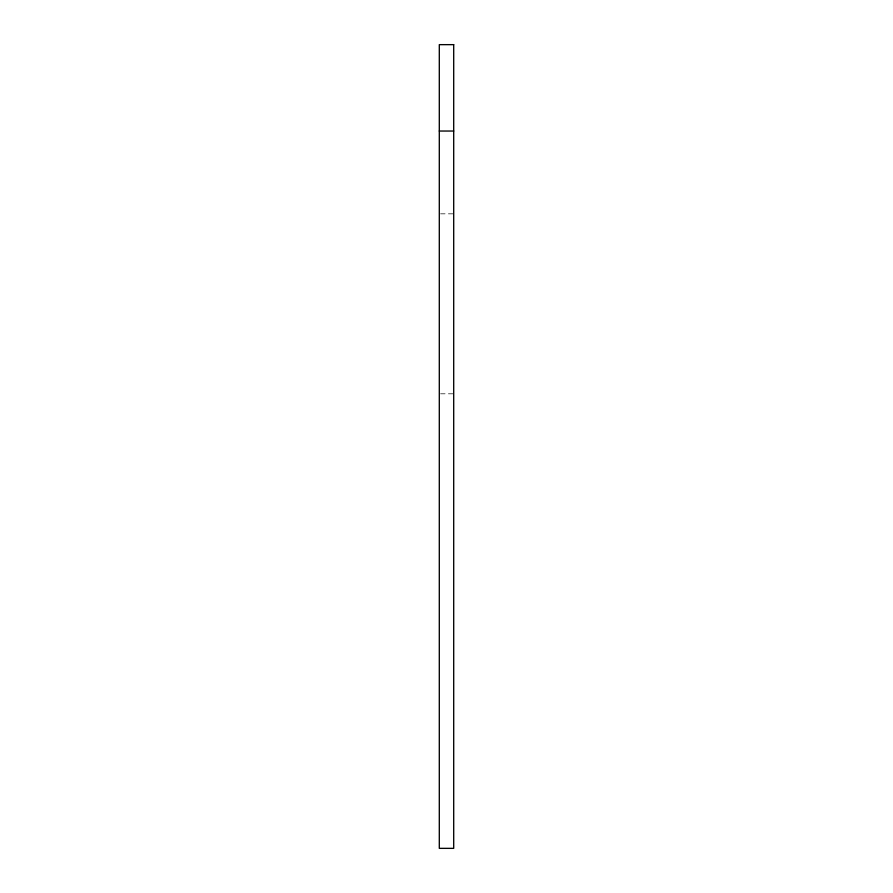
<?xml version="1.0" encoding="UTF-8"?>
<svg xmlns="http://www.w3.org/2000/svg" width="893" height="893" viewBox="0 0 893 893"><rect width="100%" height="100%" fill="white"/><g stroke="black" fill="none" stroke-linecap="round" stroke-linejoin="round"><path stroke-width="0.67" stroke-dasharray="4.46 3.35" d="M440.606 213.829L453.7 213.829M440.606 393.802L453.7 393.802"/><path stroke-width="1.34" d="M439.3 131.037L453.7 131.037M453.7 44.65L439.3 44.65L439.3 848.35L453.7 848.35L453.7 44.65"/></g></svg>
